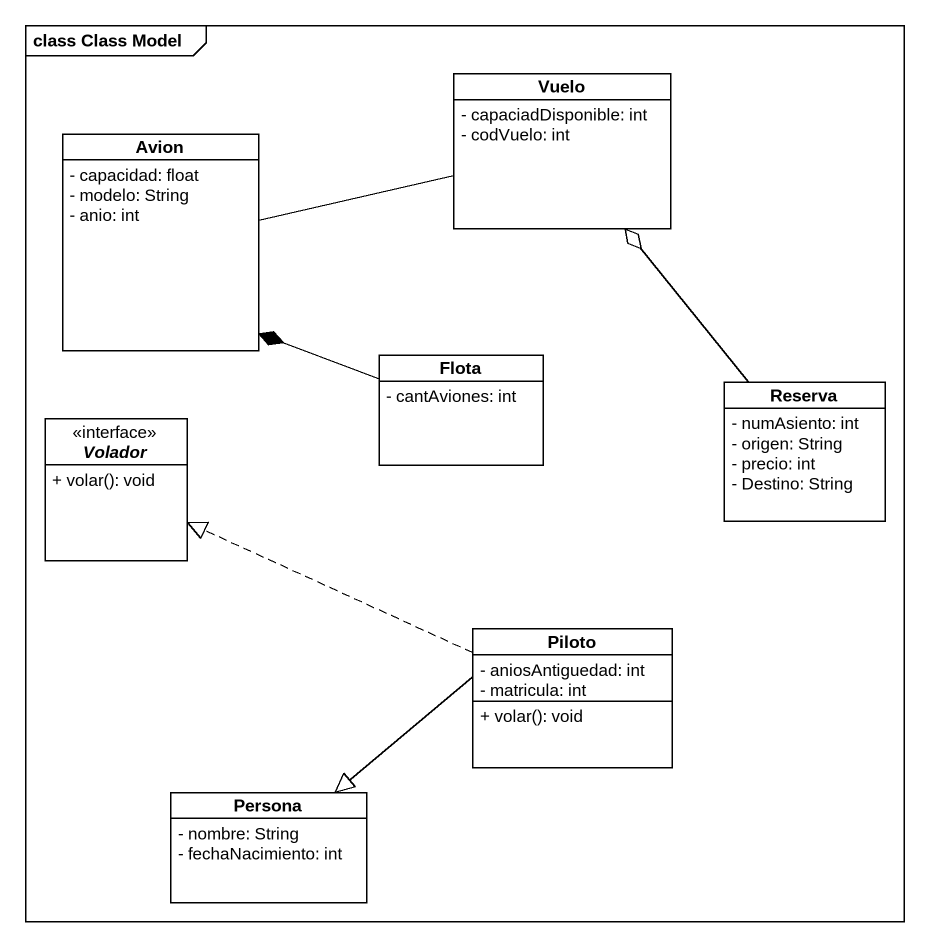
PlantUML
@startuml
mainframe class Class Model
hide circle
hide empty members
skinparam classAttributeIconSize 0
class Vuelo {
  - capaciadDisponible: int
  - codVuelo: int
}
class Avion {
  - capacidad: float
  - modelo: String
  - anio: int
}
class Flota {
  - cantAviones: int
}
interface Volador <<interface>> {
  + volar(): void
}
class Reserva {
  - numAsiento: int
  - origen: String
  - precio: int
  - Destino: String
}
class Piloto {
  - aniosAntiguedad: int
  - matricula: int
  + volar(): void
}
class Persona {
  - nombre: String
  - fechaNacimiento: int
}
Avion -right- Vuelo
Flota -left-* Avion
Reserva -up-o Vuelo
Piloto .left.|> Volador
Piloto -left-|> Persona
@enduml
